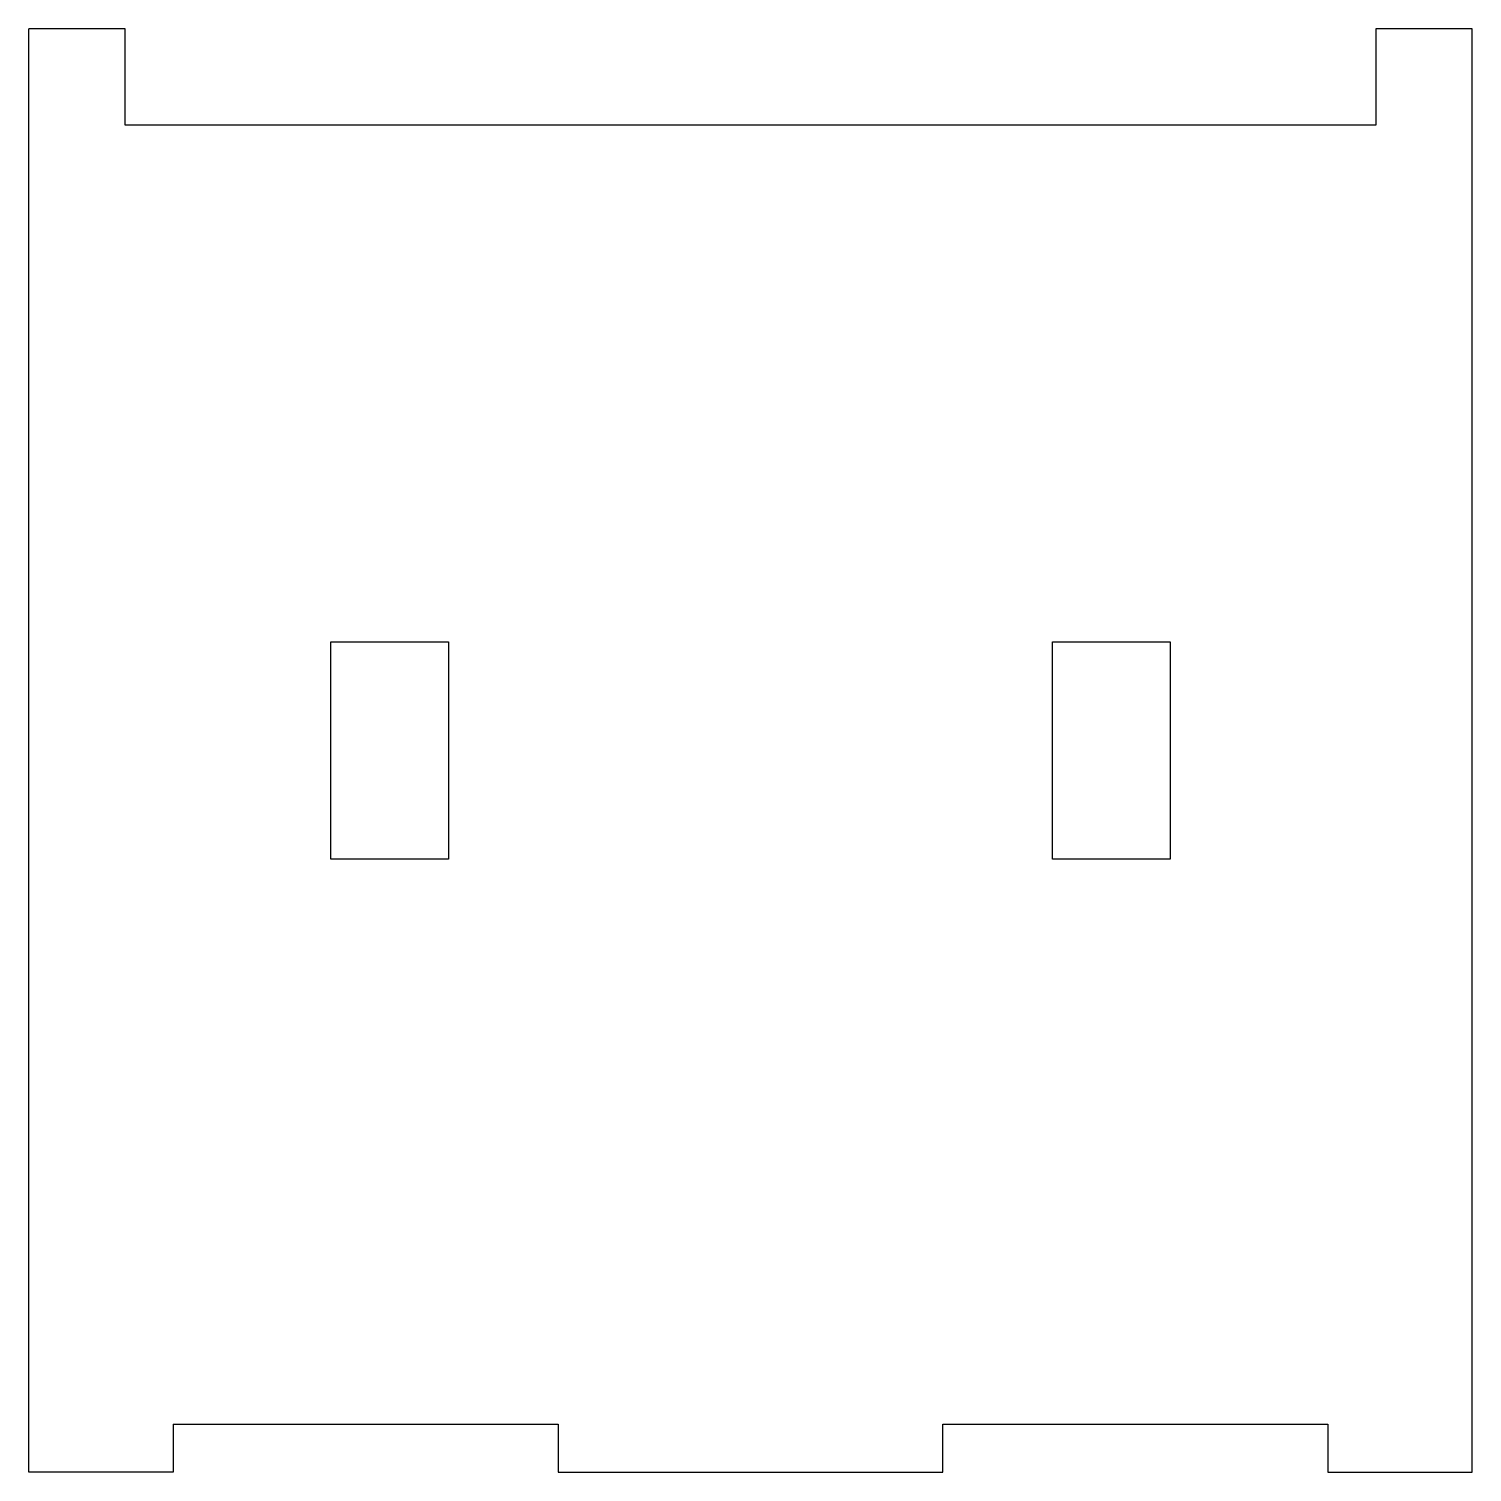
# Model space of a CAD drawing. Extents: x 14 to 164, y 43 to 193.
import ezdxf

# ---------------------------------------------------------------- set-up
doc = ezdxf.new("R2010")
doc.units = 0
doc.layers.add('View', color=7, linetype='CONTINUOUS')

msp = doc.modelspace()

# ---------------------------------------------------------------- linework, layer by layer
at = {"layer": 'View'}
for p, q in [((13.5, 42.7059), (13.5, 192.706)), ((23.5, 192.706), (13.5, 192.706)), ((23.5, 182.706), (23.5, 192.706)), ((153.5, 192.706), (153.5, 182.706)), ((163.5, 192.706), (153.5, 192.706)), ((163.5, 42.7059), (163.5, 192.706)), ((153.5, 182.706), (23.5, 182.706)), ((44.9, 106.406), (44.9, 129.006)), ((44.9, 129.006), (57.1, 129.006)), ((57.1, 129.006), (57.1, 106.406)), ((119.9, 129.006), (132.1, 129.006)), ((119.9, 106.406), (119.9, 129.006)), ((132.1, 129.006), (132.1, 106.406)), ((57.1, 106.406), (44.9, 106.406)), ((132.1, 106.406), (119.9, 106.406)), ((28.5, 47.7059), (68.5, 47.7059)), ((28.5, 47.7059), (28.5, 42.7059)), ((68.5, 47.7059), (68.5, 42.7059)), ((108.5, 42.7059), (108.5, 47.7059)), ((108.5, 47.7059), (148.5, 47.7059)), ((148.5, 47.7059), (148.5, 42.7059)), ((28.5, 42.7059), (13.5, 42.7059)), ((68.5, 42.7059), (108.5, 42.7059)), ((148.5, 42.7059), (163.5, 42.7059))]:
    msp.add_line(p, q, dxfattribs=at)

doc.saveas('drawing.dxf')
